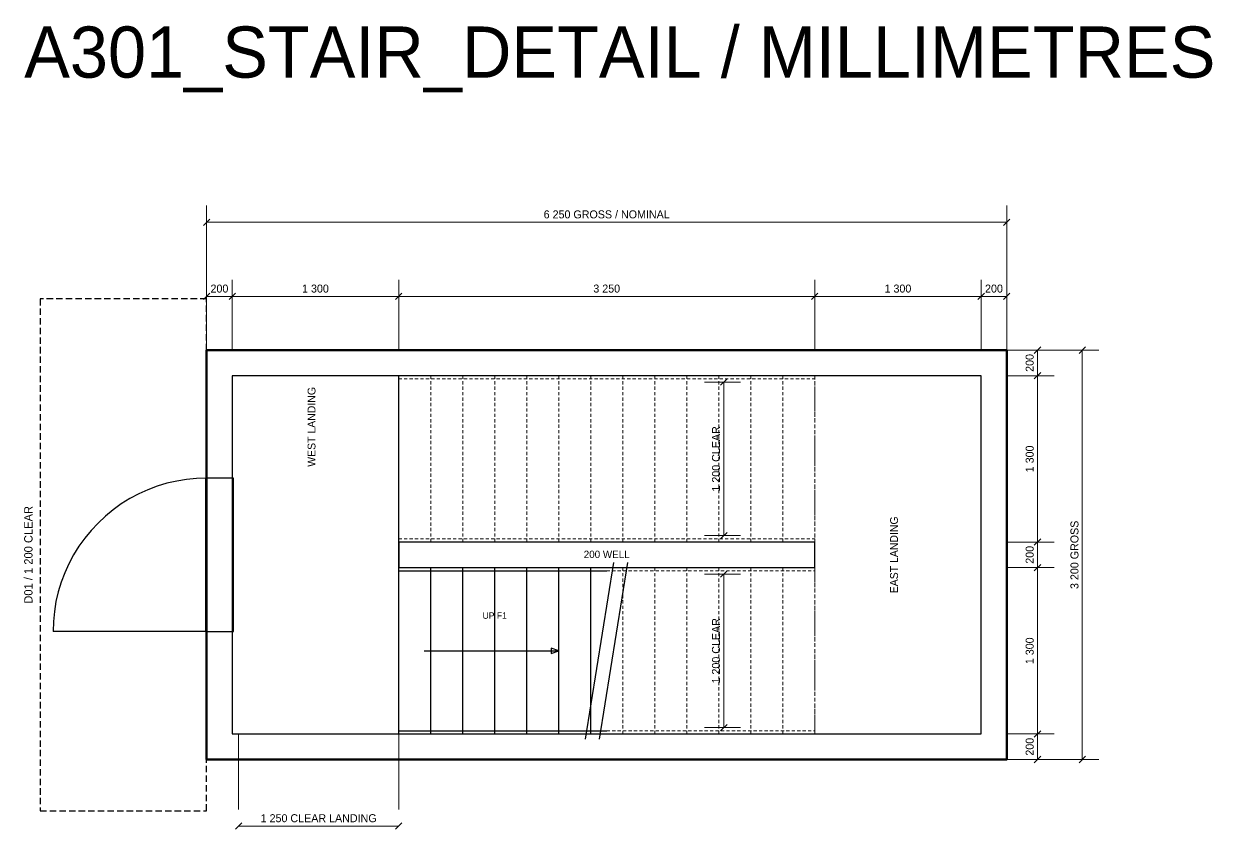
# Model space of a CAD drawing. Header units: millimetres. Extents: x -14174 to 142128, y -12275 to 247751.
# Drawn here: x 11032 to 20315, y 241455 to 247751 of the extents above; entities that cross this region are included whole.
import ezdxf
from ezdxf.enums import TextEntityAlignment as Align

# ---------------------------------------------------------------- set-up
doc = ezdxf.new("R2010")
doc.units = ezdxf.units.MM
for name, pattern in [('DASH_25_1.2_0.7', [47.5, 30, -17.5]), ('DASH_25_1_0.7', [42.5, 25, -17.5]), ('DASH_25_1_1', [50, 25, -25]), ('DASH_25_2_1', [75, 50, -25]), ('DASHED', [1.524, 1.27, -0.254])]:
    doc.linetypes.add(name, pattern=pattern)
for name, color, linetype, lineweight in [('A-ANNO', 7, 'Continuous', 18), ('A-DIMS', 8, 'Continuous', 13), ('A-DOOR', 7, 'Continuous', 25), ('A-HIDDEN', 8, 'DASHED', 13), ('A-OUTLINE', 7, 'Continuous', 25), ('A-ROUTE', 30, 'Continuous', 25), ('A-WALL', 8, 'Continuous', 50)]:
    doc.layers.add(name, color=color, linetype=linetype, lineweight=lineweight)

# ---------------------------------------------------------------- blocks, each defined once
blk = doc.blocks.new('A301_STAIR_DETAIL')
at = {"layer": 'A-DIMS'}
for p, q in [((12460, 5200), (12460, 6330)), ((18710, 5200), (18710, 6330)), ((12435, 6175), (12485, 6225)), ((18685, 6175), (18735, 6225)), ((12460, 6200), (18710, 6200)), ((12460, 5200), (12460, 5750)), ((12660, 5200), (12660, 5750)), ((12660, 5200), (12660, 5750)), ((13960, 5200), (13960, 5750)), ((13960, 5200), (13960, 5750)), ((17210, 5200), (17210, 5750)), ((17210, 5200), (17210, 5750)), ((18510, 5200), (18510, 5750)), ((18510, 5200), (18510, 5750)), ((18710, 5200), (18710, 5750)), ((12435, 5595), (12485, 5645)), ((12460, 5620), (12660, 5620)), ((12635, 5595), (12685, 5645)), ((12635, 5595), (12685, 5645)), ((12660, 5620), (13960, 5620)), ((13935, 5595), (13985, 5645)), ((13935, 5595), (13985, 5645)), ((13960, 5620), (17210, 5620)), ((17185, 5595), (17235, 5645)), ((17185, 5595), (17235, 5645)), ((17210, 5620), (18510, 5620)), ((18485, 5595), (18535, 5645)), ((18485, 5595), (18535, 5645)), ((18510, 5620), (18710, 5620)), ((18685, 5595), (18735, 5645)), ((18710, 5200), (19430, 5200)), ((18710, 5200), (19080, 5200)), ((18925, 5175), (18975, 5225)), ((18950, 5000), (18950, 5200)), ((19275, 5175), (19325, 5225)), ((19300, 2000), (19300, 5200)), ((18925, 4975), (18975, 5025)), ((18925, 4975), (18975, 5025)), ((16350, 4950), (16630, 4950)), ((16475, 4925), (16525, 4975)), ((16500, 3750), (16500, 4950)), ((18710, 5000), (19080, 5000)), ((18710, 5000), (19080, 5000)), ((18950, 3700), (18950, 5000)), ((16350, 3750), (16630, 3750)), ((16475, 3725), (16525, 3775)), ((18925, 3675), (18975, 3725)), ((18925, 3675), (18975, 3725)), ((18710, 3700), (19080, 3700)), ((18710, 3700), (19080, 3700)), ((18950, 3500), (18950, 3700)), ((16350, 3450), (16630, 3450)), ((16475, 3425), (16525, 3475)), ((16500, 2250), (16500, 3450)), ((18710, 3500), (19080, 3500)), ((18710, 3500), (19080, 3500)), ((18925, 3475), (18975, 3525)), ((18925, 3475), (18975, 3525)), ((18950, 2200), (18950, 3500)), ((16350, 2250), (16630, 2250)), ((16475, 2225), (16525, 2275)), ((12710, 2200), (12710, 1610)), ((13960, 2200), (13960, 1610)), ((18710, 2200), (19080, 2200)), ((18710, 2200), (19080, 2200)), ((18925, 2175), (18975, 2225)), ((18925, 2175), (18975, 2225)), ((18950, 2000), (18950, 2200)), ((18710, 2000), (19430, 2000)), ((18710, 2000), (19080, 2000)), ((18925, 1975), (18975, 2025)), ((19275, 1975), (19325, 2025)), ((12685, 1455), (12735, 1505)), ((13935, 1455), (13985, 1505)), ((12710, 1480), (13960, 1480))]:
    blk.add_line(p, q, dxfattribs=at)
at = {"layer": 'A-DOOR'}
blk.add_line((12460, 3000), (11260, 3000), dxfattribs=at)
at = {"layer": 'A-HIDDEN', "linetype": 'DASH_25_1_0.7'}
for p, q in [((13960, 3700), (13960, 5000)), ((13960, 4975), (17210, 4975)), ((14210, 3700), (14210, 5000)), ((14460, 3700), (14460, 5000)), ((14710, 3700), (14710, 5000)), ((14960, 3700), (14960, 5000)), ((15210, 3700), (15210, 5000)), ((15460, 3700), (15460, 5000)), ((15710, 3700), (15710, 5000)), ((15960, 3700), (15960, 5000)), ((16210, 3700), (16210, 5000)), ((16460, 3700), (16460, 5000)), ((16710, 3700), (16710, 5000)), ((16960, 3700), (16960, 5000)), ((17210, 3700), (17210, 5000)), ((13960, 3725), (17210, 3725)), ((15585, 3475), (17210, 3475)), ((15710, 2200), (15710, 3500)), ((15960, 2200), (15960, 3500)), ((16210, 2200), (16210, 3500)), ((16460, 2200), (16460, 3500)), ((16710, 2200), (16710, 3500)), ((16960, 2200), (16960, 3500)), ((17210, 2200), (17210, 3500)), ((15585, 2225), (17210, 2225))]:
    blk.add_line(p, q, dxfattribs=at)
at = {"layer": 'A-HIDDEN', "linetype": 'DASH_25_1_1'}
blk.add_line((12460, 3000), (12460, 4200), dxfattribs=at)
at = {"layer": 'A-HIDDEN', "linetype": 'DASH_25_1.2_0.7'}
blk.add_lwpolyline([(17210, 2200), (18510, 2200), (18510, 5000), (17210, 5000)], close=True, dxfattribs=at)
at = {"layer": 'A-OUTLINE'}
for p, q in [((15420, 2160), (15640, 3540)), ((15530, 2160), (15750, 3540)), ((13960, 2200), (13960, 3500)), ((13960, 3475), (15585, 3475)), ((14210, 2200), (14210, 3500)), ((14460, 2200), (14460, 3500)), ((14710, 2200), (14710, 3500)), ((14960, 2200), (14960, 3500)), ((15210, 2200), (15210, 3500)), ((15460, 2200), (15460, 3500)), ((13960, 2225), (15585, 2225))]:
    blk.add_line(p, q, dxfattribs=at)
at = {"layer": 'A-OUTLINE', "linetype": 'DASH_25_2_1'}
blk.add_lwpolyline([(11160, 1600), (12460, 1600), (12460, 5600), (11160, 5600)], close=True, dxfattribs=at)
at = {"layer": 'A-OUTLINE'}
for points in [[(12660, 2200), (18510, 2200), (18510, 5000), (12660, 5000)], [(12660, 2200), (13960, 2200), (13960, 5000), (12660, 5000)], [(12450, 3000), (12670, 3000), (12670, 4200), (12450, 4200)], [(13960, 3500), (17210, 3500), (17210, 3700), (13960, 3700)]]:
    blk.add_lwpolyline(points, close=True, dxfattribs=at)
blk.add_lwpolyline([(12460, 4200), (12381.5, 4197.4), (12303.4, 4189.7), (12225.9, 4176.9), (12149.4, 4159.1), (12074.3, 4136.3), (12000.8, 4108.7), (11929.3, 4076.2), (11860, 4039.2), (11793.3, 3997.8), (11729.5, 3952), (11668.8, 3902.2), (11611.5, 3848.5), (11557.8, 3791.2), (11508, 3730.5), (11462.2, 3666.7), (11420.8, 3600), (11383.8, 3530.7), (11351.3, 3459.2), (11323.7, 3385.7), (11300.9, 3310.6), (11283.1, 3234.1), (11270.3, 3156.6), (11262.6, 3078.5), (11260, 3000)], dxfattribs=at)
at = {"layer": 'A-ROUTE'}
blk.add_line((14160, 2850), (15210, 2850), dxfattribs=at)
blk.add_lwpolyline([(15210, 2850), (15150, 2870), (15150, 2830)], close=True, dxfattribs=at)
at = {"layer": 'A-WALL'}
blk.add_lwpolyline([(12460, 2000), (18710, 2000), (18710, 5200), (12460, 5200)], close=True, dxfattribs=at)
at = {"layer": 'A-ANNO'}
for s, height, p in [('6 250 GROSS / NOMINAL', 62.5, (15585, 6230)), ('200', 62.5, (12560, 5650)), ('1 300', 62.5, (13310, 5650)), ('3 250', 62.5, (15585, 5650)), ('1 300', 62.5, (17860, 5650)), ('200', 62.5, (18610, 5650)), ('200 WELL', 57.5, (15585, 3575)), ('UP F1', 50, (14710, 3100)), ('1 250 CLEAR LANDING', 62.5, (13335, 1510))]:
    blk.add_text(s, height=height, dxfattribs=at).set_placement(p, align=Align.CENTER)
for s, height, p in [('200', 62.5, (18920, 5100)), ('WEST LANDING', 61.25, (13310, 4600)), ('1 200 CLEAR', 62.5, (16470, 4350)), ('1 300', 62.5, (18920, 4350)), ('D01 / 1 200 CLEAR', 65, (11100, 3600)), ('EAST LANDING', 61.25, (17860, 3600)), ('3 200 GROSS', 62.5, (19270, 3600)), ('200', 62.5, (18920, 3600)), ('1 200 CLEAR', 62.5, (16470, 2850)), ('1 300', 62.5, (18920, 2850)), ('200', 62.5, (18920, 2100))]:
    blk.add_text(s, height=height, rotation=90, dxfattribs=at).set_placement(p, align=Align.CENTER)

msp = doc.modelspace()

# ---------------------------------------------------------------- block references
msp.add_blockref('A301_STAIR_DETAIL', (0, 240000))

# ---------------------------------------------------------------- texts
at = {"layer": 'A-ANNO'}
msp.add_text('A301_STAIR_DETAIL / MILLIMETRES', height=400, dxfattribs=at).set_placement((11035, 247330))

doc.saveas('drawing.dxf')
